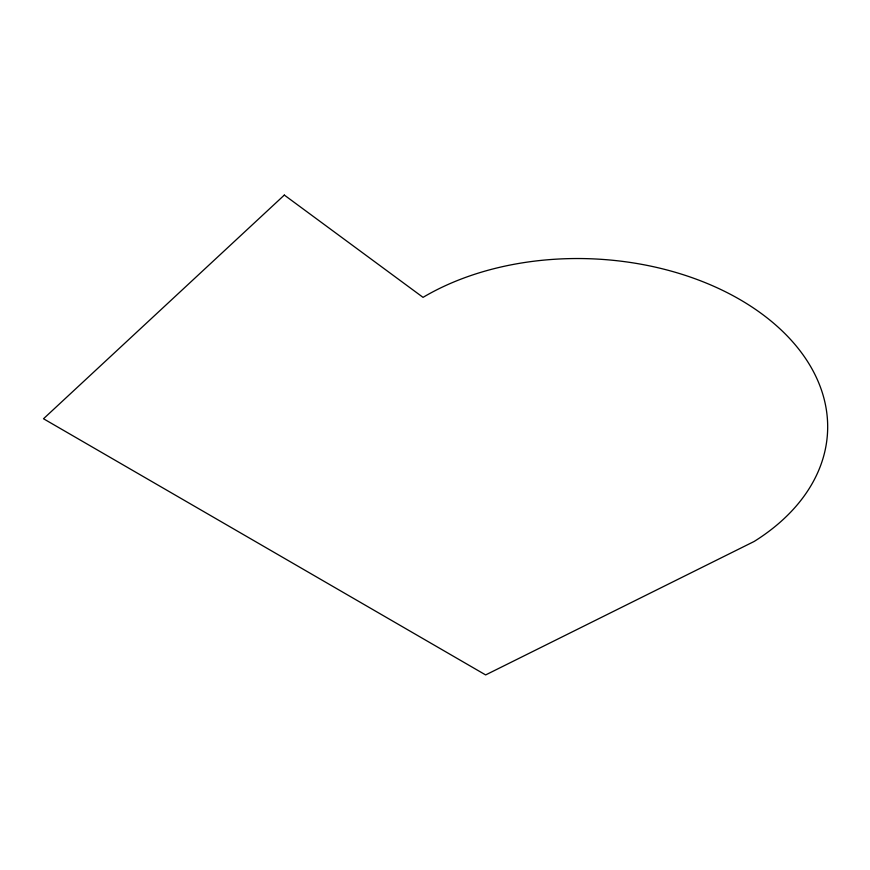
<?xml version="1.0" encoding="UTF-8"?>
<svg xmlns="http://www.w3.org/2000/svg" width="870" height="870" viewBox="0 0 870 870"><rect width="100%" height="100%" fill="white"/><g stroke="black" fill="none" stroke-linecap="round" stroke-linejoin="round"><path stroke-width="1.3" d="M284.327 195.076L43.5 418.753L485.645 674.924L754.094 541.499A241.381 161.983 2.6 0 0 761.913 313.94A241.381 161.983 2.6 0 0 423.037 297.355L284.327 195.076"/></g></svg>
